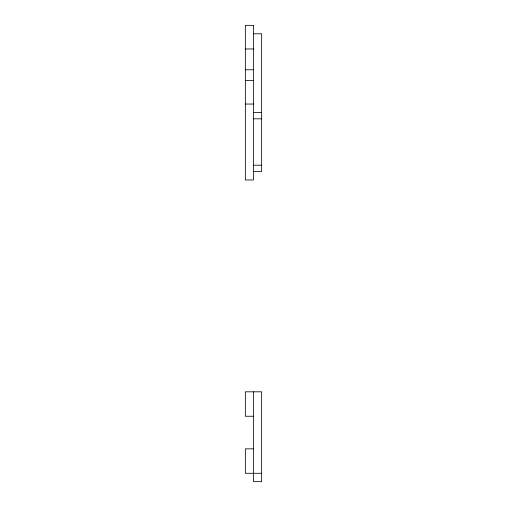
<?xml version="1.0" encoding="UTF-8"?>
<svg xmlns="http://www.w3.org/2000/svg" width="507" height="507" viewBox="0 0 507 507"><rect width="100%" height="100%" fill="white"/><g stroke="black" fill="none" stroke-linecap="round" stroke-linejoin="round"><path stroke-width="0.76" d="M253.5 33.785L261.65 33.785L261.65 171.531L253.5 171.531M245.35 48.964L253.5 48.964M245.35 69.763L253.5 69.763M245.35 80.442L253.5 80.442M245.35 104.049L253.5 104.049M253.5 112.484L261.65 112.484M253.5 118.815L261.65 118.815M253.5 165.206L261.65 165.206M253.5 416.253L245.35 416.253L245.35 391.81L261.65 391.81L261.65 481.65L253.5 481.65L253.5 391.81M253.5 448.847L245.35 448.847L245.35 473.291L261.65 473.291M253.5 25.35L245.35 25.35L245.35 179.966L253.5 179.966L253.5 25.35"/></g></svg>
